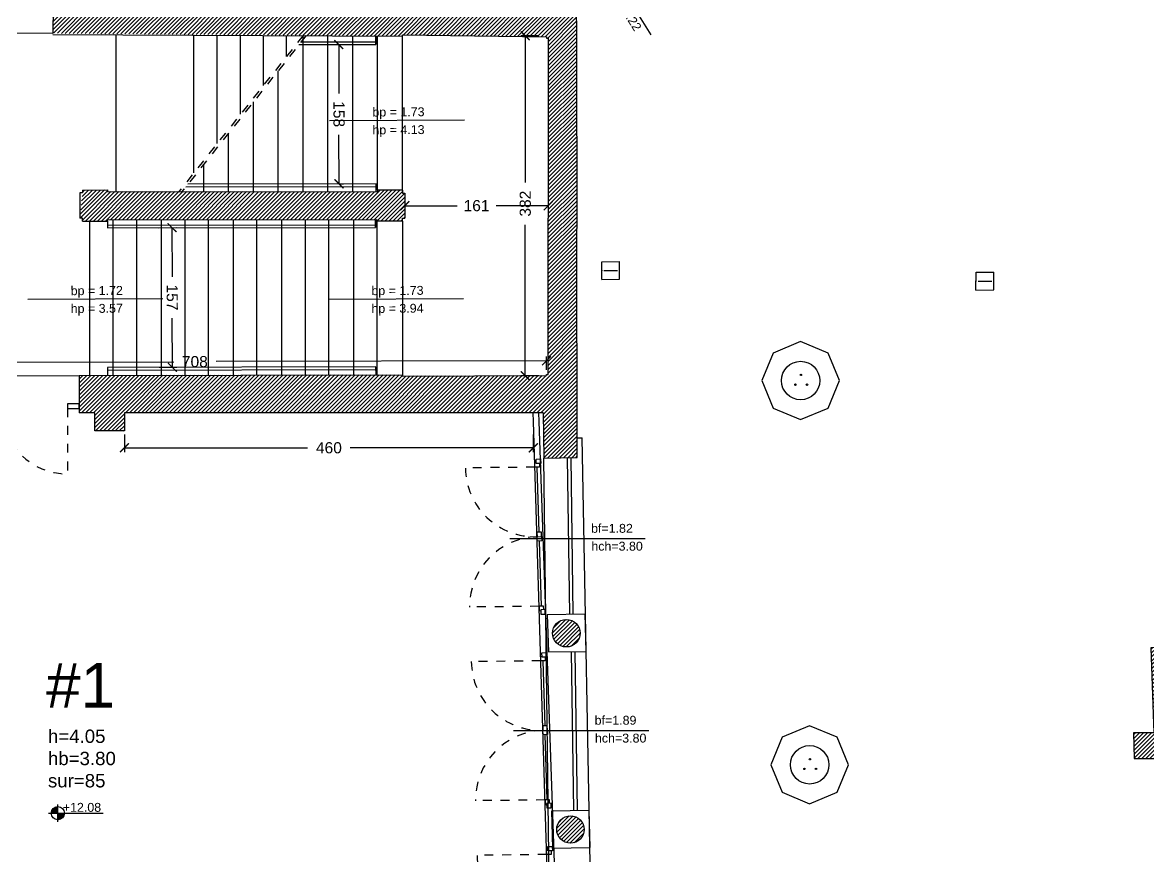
# Model space of a CAD drawing. Header units: millimetres. Extents: x -69 to 235, y 2 to 992.
# Drawn here: x 169.33 to 181.99, y 488.97 to 498.34 of the extents above; entities that cross this region are included whole.
import ezdxf
from ezdxf.enums import TextEntityAlignment as Align

# ---------------------------------------------------------------- set-up
doc = ezdxf.new("R2010")
doc.units = ezdxf.units.MM
doc.header["$LTSCALE"] = 0.01
doc.linetypes.add('HIDDEN2', pattern=[4.7625, 3.175, -1.5875])
for name, color, linetype in [('ob_A_linea_proiezione', 251, 'HIDDEN2'), ('ob_A_linea_v2', 251, 'Continuous'), ('ob_A_muro', 1, 'Continuous'), ('ob_A_muro_r', 252, 'Continuous'), ('ob_A_Str_metallica', 5, 'Continuous'), ('ob_Q 1_50', 250, 'Continuous'), ('ob_serramento_s', 3, 'Continuous'), ('ob_TXT 1_50', 250, 'Continuous')]:
    doc.layers.add(name, color=color, linetype=linetype)
doc.styles.add('m 1_50', font='arial.ttf', dxfattribs={"height": 0.125})
doc.styles.get("Standard").update_dxf_attribs({"font": 'arial.ttf'})
doc.styles.add('STYLE1', font='arial.ttf')
doc.styles.add('Testo L', font='arial.ttf', dxfattribs={"height": 2.5})
doc.dimstyles.new('m 1_50 cm', dxfattribs={"dimtxt": 0.1, "dimasz": 0.1, "dimexe": 0.05, "dimexo": 0.05, "dimgap": 0.1, "dimtad": 0, "dimdec": 1, "dimlfac": 100, "dimrnd": 1, "dimdsep": 46, "dimtxsty": 'm 1_50', "dimblk": 'ARCHTICK', "dimcen": 0.2, "dimadec": 0, "dimazin": 0, "dimtfac": 1, "dimtdec": 1, "dimtofl": 0, "dimtmove": 0, "dimatfit": 3, "dimldrblk": 'DOT', "dimfxl": 0.15, "dimfxlon": 1, "dimtolj": 1, "dimtzin": 0, "dimarcsym": 0})

# ---------------------------------------------------------------- blocks, each defined once
blk = doc.blocks.new('hhh-flat-4-flat-1-flat-1')
at = {"layer": 'ob_Q 1_50'}
for p, q in [((0.227, 5.708), (0.84, 5.708)), ((0.257, 5.715), (0.324, 5.781)), ((0.259, 5.708), (0.33, 5.779)), ((0.259, 5.725), (0.313, 5.779)), ((0.264, 5.739), (0.299, 5.775)), ((0.268, 5.708), (0.33, 5.77)), ((0.277, 5.708), (0.33, 5.761)), ((0.286, 5.708), (0.33, 5.752)), ((0.295, 5.708), (0.33, 5.744)), ((0.303, 5.708), (0.33, 5.735)), ((0.312, 5.708), (0.33, 5.726)), ((0.321, 5.708), (0.33, 5.717)), ((0.33, 5.61), (0.33, 5.806)), ((0.33, 5.638), (0.401, 5.708)), ((0.33, 5.646), (0.392, 5.708)), ((0.33, 5.655), (0.383, 5.708)), ((0.33, 5.664), (0.374, 5.708)), ((0.33, 5.673), (0.365, 5.708)), ((0.33, 5.682), (0.356, 5.708)), ((0.33, 5.691), (0.348, 5.708)), ((0.33, 5.699), (0.339, 5.708)), ((0.33, 5.708), (0.33, 5.708)), ((0.336, 5.635), (0.404, 5.702)), ((0.347, 5.636), (0.402, 5.692)), ((0.359, 5.64), (0.398, 5.679))]:
    blk.add_line(p, q, dxfattribs=at)
blk.add_circle((0.33, 5.708), 0.0735, dxfattribs=at)
blk = doc.blocks.new('_ARCHTICK')
at = {"color": 0, "linetype": 'ByBlock', "const_width": 0.15}
blk.add_lwpolyline([(-0.5, -0.5), (0.5, 0.5)], dxfattribs=at)
blk = doc.blocks.new('*D26')
at = {"layer": 'Defpoints', "color": 0, "transparency": 16777216}
for p in [(175.238, 498.19), (174.98, 494.369), (175.238, 494.369)]:
    blk.add_point(p, dxfattribs=at)
at = {"layer": 'ob_Q 1_50', "color": 0, "lineweight": -2, "transparency": 16777216}
for p, q in [((175.13, 498.19), (174.93, 498.19)), ((174.98, 498.19), (174.98, 496.54)), ((174.98, 494.369), (174.98, 496.065)), ((175.13, 494.369), (174.93, 494.369))]:
    blk.add_line(p, q, dxfattribs=at)
at = {"layer": 'ob_Q 1_50', "color": 0, "lineweight": -2, "transparency": 16777216, "xscale": 0.1, "yscale": 0.1, "zscale": 0.1}
for p, rotation in [((174.98, 498.19), 90), ((174.98, 494.369), 270)]:
    blk.add_blockref('_ARCHTICK', p, dxfattribs=dict(at, rotation=rotation))
at = {"layer": 'ob_Q 1_50', "color": 0, "transparency": 16777216, "insert": (174.98, 496.303), "char_height": 0.125, "attachment_point": 5, "rotation": 90, "style": 'm 1_50'}
blk.add_mtext('\\A1;382', dxfattribs=at)
blk = doc.blocks.new('_Dot')
at = {"color": 0, "linetype": 'ByBlock', "lineweight": -2}
blk.add_line((-0.5, 0), (-1, 0), dxfattribs=at)
at = {"color": 0, "linetype": 'ByBlock', "const_width": 0.5}
blk.add_lwpolyline([(-0.25, 0, 1), (0.25, 0, 1)], format="xyb", close=True, dxfattribs=at)
blk = doc.blocks.new('*D29')
at = {"layer": 'Defpoints', "color": 0, "transparency": 16777216}
for p in [(175.218, 494.537), (168.135, 494.366), (175.218, 494.384)]:
    blk.add_point(p, dxfattribs=at)
at = {"layer": 'ob_Q 1_50', "color": 0, "lineweight": -2, "transparency": 16777216}
for p, q in [((168.135, 494.416), (168.134, 494.569)), ((175.218, 494.537), (171.503, 494.528)), ((175.218, 494.434), (175.218, 494.587)), ((168.134, 494.519), (171.027, 494.527))]:
    blk.add_line(p, q, dxfattribs=at)
at = {"layer": 'ob_Q 1_50', "color": 0, "lineweight": -2, "transparency": 16777216, "xscale": 0.1, "yscale": 0.1, "zscale": 0.1}
for p, rotation in [((168.134, 494.519), 180.1456238851053), ((175.218, 494.537), 0.1456238851053021)]:
    blk.add_blockref('_ARCHTICK', p, dxfattribs=dict(at, rotation=rotation))
at = {"layer": 'ob_Q 1_50', "color": 0, "transparency": 16777216, "insert": (171.265, 494.527), "char_height": 0.125, "attachment_point": 5, "rotation": 0.1456, "style": 'm 1_50'}
blk.add_mtext('\\A1;708', dxfattribs=at)
blk = doc.blocks.new('ccc')
at = {"layer": 'ob_A_linea_proiezione'}
for points in [[(61.188, 5.738), (60.406, 5.738)], [(61.217, 4.174), (60.435, 4.174)], [(61.229, 3.56), (60.447, 3.56)], [(61.258, 1.997), (60.476, 1.997)], [(61.269, 1.383), (60.487, 1.383)], [(61.269, 1.383), (60.487, 1.383)]]:
    blk.add_lwpolyline(points, dxfattribs=at)
for centre, radius, start, end in [((61.187, 5.737), 0.781, 179.9655, 271.143), ((61.217, 4.174), 0.782, 91.0649, 180), ((61.228, 3.56), 0.781, 179.9655, 271.143), ((61.258, 1.997), 0.782, 91.0649, 180), ((61.268, 1.382), 0.781, 179.9655, 271.143)]:
    blk.add_arc(centre, radius, start, end, dxfattribs=at)
at = {"layer": 'ob_A_linea_v2'}
for p, q in [((61.284, 0.662), (61.179, 6.25)), ((61.368, 0.672), (61.242, 6.25))]:
    blk.add_line(p, q, dxfattribs=at)
at = {"layer": 'ob_serramento_s'}
for points in [[(61.251, 5.829), (61.253, 5.779), (61.203, 5.778), (61.201, 5.828)], [(61.253, 4.958), (61.252, 5.008), (61.202, 5.006), (61.203, 4.956)], [(61.253, 4.958), (61.254, 4.908), (61.204, 4.906), (61.203, 4.956)], [(61.285, 4.086), (61.284, 4.136), (61.234, 4.135), (61.235, 4.085)], [(61.292, 3.652), (61.293, 3.602), (61.243, 3.6), (61.242, 3.65)], [(61.293, 2.78), (61.292, 2.83), (61.242, 2.829), (61.243, 2.779)], [(61.293, 2.78), (61.294, 2.73), (61.244, 2.729), (61.243, 2.779)], [(61.326, 1.909), (61.325, 1.959), (61.274, 1.957), (61.276, 1.907)], [(61.332, 1.474), (61.334, 1.424), (61.284, 1.423), (61.282, 1.473)], [(61.347, 0.694), (61.349, 0.644), (61.299, 0.643), (61.297, 0.693)]]:
    blk.add_lwpolyline(points, close=True, dxfattribs=at)
for points in [[(61.238, 5.778), (61.238, 5.738), (61.188, 5.738), (61.187, 5.788), (61.202, 5.788)], [(61.227, 5.007), (61.213, 5.738)], [(61.228, 4.956), (61.228, 4.957)], [(61.242, 4.175), (61.229, 4.907)], [(61.269, 4.136), (61.267, 4.176), (61.217, 4.174), (61.218, 4.124), (61.234, 4.125)], [(61.278, 3.601), (61.279, 3.561), (61.229, 3.56), (61.228, 3.61), (61.243, 3.61)], [(61.267, 2.829), (61.254, 3.56)], [(61.268, 2.778), (61.268, 2.78)], [(61.283, 1.997), (61.269, 2.729)], [(61.309, 1.958), (61.308, 1.998), (61.258, 1.997), (61.259, 1.947), (61.275, 1.947)], [(61.319, 1.423), (61.319, 1.383), (61.269, 1.383), (61.268, 1.433), (61.283, 1.433)], [(61.297, 0.693), (61.294, 1.383)], [(61.334, 0.643), (61.334, 0.603), (61.284, 0.602), (61.283, 0.652), (61.298, 0.653)]]:
    blk.add_lwpolyline(points, dxfattribs=at)
blk = doc.blocks.new('*D192')
at = {"layer": 'Defpoints', "color": 0, "transparency": 16777216}
for p in [(170.473, 493.953), (175.07, 493.953), (175.07, 493.559)]:
    blk.add_point(p, dxfattribs=at)
at = {"layer": 'ob_Q 1_50', "color": 0, "lineweight": -2, "transparency": 16777216}
for p, q in [((170.473, 493.709), (170.473, 493.509)), ((175.07, 493.709), (175.07, 493.509)), ((170.473, 493.559), (172.531, 493.559)), ((175.07, 493.559), (173.012, 493.559))]:
    blk.add_line(p, q, dxfattribs=at)
at = {"layer": 'ob_Q 1_50', "color": 0, "lineweight": -2, "transparency": 16777216, "xscale": 0.1, "yscale": 0.1, "zscale": 0.1}
for p, rotation in [((170.473, 493.559), 180.0098489176402), ((175.07, 493.559), 0.009848917640147458)]:
    blk.add_blockref('_ARCHTICK', p, dxfattribs=dict(at, rotation=rotation))
at = {"layer": 'ob_Q 1_50', "color": 0, "transparency": 16777216, "insert": (172.772, 493.559), "char_height": 0.125, "attachment_point": 5, "rotation": 0.0098, "style": 'm 1_50'}
blk.add_mtext('\\A1;460', dxfattribs=at)
blk = doc.blocks.new('*D293')
at = {"layer": 'Defpoints', "color": 0, "transparency": 16777216}
for p in [(170.458, 496.032), (170.462, 494.463), (171.012, 494.464)]:
    blk.add_point(p, dxfattribs=at)
at = {"layer": 'ob_Q 1_50', "color": 0, "lineweight": -2, "transparency": 16777216}
for p, q in [((170.858, 496.033), (171.058, 496.034)), ((171.008, 496.034), (171.009, 495.482)), ((171.012, 494.464), (171.01, 495.016)), ((170.862, 494.464), (171.062, 494.464))]:
    blk.add_line(p, q, dxfattribs=at)
at = {"layer": 'ob_Q 1_50', "color": 0, "lineweight": -2, "transparency": 16777216, "xscale": 0.1, "yscale": 0.1, "zscale": 0.1}
for p, rotation in [((171.008, 496.034), 90.1441907763561), ((171.012, 494.464), 270.1441907763561)]:
    blk.add_blockref('_ARCHTICK', p, dxfattribs=dict(at, rotation=rotation))
at = {"layer": 'ob_Q 1_50', "color": 0, "transparency": 16777216, "insert": (171.01, 495.249), "char_height": 0.125, "attachment_point": 5, "rotation": 270.1442, "style": 'm 1_50'}
blk.add_mtext('\\A1;157', dxfattribs=at)
blk = doc.blocks.new('*D294')
at = {"layer": 'Defpoints', "color": 0, "transparency": 16777216}
for p in [(173.626, 496.281), (175.238, 496.281), (175.238, 496.28)]:
    blk.add_point(p, dxfattribs=at)
at = {"layer": 'ob_Q 1_50', "color": 0, "lineweight": -2, "transparency": 16777216}
for p, q in [((173.626, 496.28), (173.626, 496.23)), ((173.626, 496.28), (174.212, 496.28)), ((175.238, 496.28), (174.652, 496.28)), ((175.238, 496.28), (175.238, 496.23))]:
    blk.add_line(p, q, dxfattribs=at)
at = {"layer": 'ob_Q 1_50', "color": 0, "lineweight": -2, "transparency": 16777216, "xscale": 0.1, "yscale": 0.1, "zscale": 0.1, "rotation": 180}
blk.add_blockref('_ARCHTICK', (173.626, 496.28), dxfattribs=at)
at = {"layer": 'ob_Q 1_50', "color": 0, "lineweight": -2, "transparency": 16777216, "xscale": 0.1, "yscale": 0.1, "zscale": 0.1}
blk.add_blockref('_ARCHTICK', (175.238, 496.28), dxfattribs=at)
at = {"layer": 'ob_Q 1_50', "color": 0, "transparency": 16777216, "insert": (174.432, 496.28), "char_height": 0.125, "attachment_point": 5, "style": 'm 1_50'}
blk.add_mtext('\\A1;161', dxfattribs=at)
blk = doc.blocks.new('*D296')
at = {"layer": 'Defpoints', "color": 0, "transparency": 16777216}
for p in [(172.867, 498.091), (172.871, 496.526), (172.886, 496.526)]:
    blk.add_point(p, dxfattribs=at)
at = {"layer": 'ob_Q 1_50', "color": 0, "lineweight": -2, "transparency": 16777216}
for p, q in [((172.883, 498.091), (172.933, 498.091)), ((172.883, 498.091), (172.884, 497.542)), ((172.886, 496.526), (172.885, 497.076)), ((172.886, 496.526), (172.936, 496.526))]:
    blk.add_line(p, q, dxfattribs=at)
at = {"layer": 'ob_Q 1_50', "color": 0, "lineweight": -2, "transparency": 16777216, "xscale": 0.1, "yscale": 0.1, "zscale": 0.1}
for p, rotation in [((172.883, 498.091), 90.14196053807616), ((172.886, 496.526), 270.1419605380761)]:
    blk.add_blockref('_ARCHTICK', p, dxfattribs=dict(at, rotation=rotation))
at = {"layer": 'ob_Q 1_50', "color": 0, "transparency": 16777216, "insert": (172.885, 497.309), "char_height": 0.125, "width": 0.49205, "attachment_point": 5, "rotation": 270.142, "style": 'm 1_50'}
blk.add_mtext('\\A1;158', dxfattribs=at)

msp = doc.modelspace()

# ---------------------------------------------------------------- hatches: boundary and pattern name
at = {"layer": 'ob_A_muro_r'}
h = msp.add_hatch(dxfattribs=at)
h.set_pattern_fill('ANSI31', color=256, scale=0.01)
h.paths.add_polyline_path([(185.4749, 497.4966), (185.3386, 497.4995), (185.2644, 495.0807), (185.124, 495.085), (185.2007, 497.5879), (185.2262, 498.4176), (182.4134, 498.4762), (182.3776, 497.0157), (182.0659, 497.019), (182.0994, 498.7732), (182.4176, 498.7708), (182.4158, 498.5762), (185.2293, 498.5208), (185.2319, 498.6488), (185.3616, 498.6462), (185.3411, 497.6246), (185.4788, 497.6218)])
h.paths.add_polyline_path([(175.5582, 496.0257), (175.5539, 498.1035), (175.5526, 498.7575), (175.1249, 498.7575), (175.1198, 498.515), (174.2627, 498.5146), (172.9466, 498.514), (171.9358, 498.5136), (170.2793, 498.5129), (169.6707, 498.5126), (169.6682, 498.218), (173.5986, 498.186), (173.5986, 498.1873), (173.5986, 498.2005), (175.238, 498.178), (175.238, 496.4202), (175.238, 496.1412), (175.238, 494.3844), (175.2181, 494.3843), (175.2181, 494.3722), (173.5981, 494.3659), (173.5981, 494.3803), (169.9642, 494.3716), (169.9643, 494.0524), (169.9643, 493.9525), (170.1401, 493.9525), (170.1401, 493.8988), (170.1401, 493.7501), (170.4727, 493.7501), (170.4731, 493.9526), (175.1824, 493.9534), (175.1875, 493.4433), (175.5635, 493.4486)])
h.paths.add_polyline_path([(173.626, 496.4202), (173.5981, 496.4202), (173.5982, 496.4555), (173.3191, 496.4562), (173.3191, 496.4373), (170.2836, 496.4388), (170.2836, 496.4568), (170.0008, 496.4562), (170.0008, 496.4383), (170.0008, 496.4249), (169.9729, 496.1395), (170.0008, 496.1395), (170.0008, 496.1082), (170.2836, 496.1075), (170.2836, 496.122), (173.3122, 496.1234), (173.3122, 496.1069), (173.5981, 496.1075), (173.5981, 496.1412), (173.626, 496.1412)], flags=17)
h.paths.add_polyline_path([(182.4073, 491.3237), (182.0128, 491.3108), (182.0442, 490.3578), (181.8184, 490.3578), (181.825, 490.0676), (182.0679, 490.0676), (182.119, 488.6687), (182.125, 488.5167), (182.4699, 488.5243)])
h.paths.add_polyline_path([(185.7641, 487.3429), (185.1497, 487.2962), (185.1467, 489.7462), (184.6715, 489.7498), (184.6715, 487.2603), (182.4981, 487.0961), (182.4955, 487.4856), (182.1744, 487.4773), (182.1869, 487.0222), (180.458, 486.9929), (180.4267, 488.4093), (178.7086, 488.3661), (178.7126, 488.2662), (178.9207, 488.2711), (178.9236, 488.086), (179.2422, 488.0924), (179.2393, 488.2792), (180.3291, 488.2964), (180.358, 486.9907), (179.2683, 486.9693), (179.2653, 487.1036), (178.8065, 487.0944), (178.817, 486.6199), (182.0789, 486.6925), (182.2046, 483.2029), (182.21, 482.8497), (181.9718, 482.8302), (181.9912, 482.5549), (182.2799, 482.578), (182.2741, 482.6878), (183.1214, 482.762), (183.101, 483.041), (182.601, 483.0171), (182.4687, 486.5961), (185.8015, 486.848)])
h.paths.add_polyline_path([(190.6392, 489.3005), (190.2099, 489.2874), (190.2489, 487.6816), (186.7974, 487.4207), (186.8352, 486.9261), (190.2432, 487.1836), (190.3707, 483.555), (189.8753, 483.5209), (189.8899, 483.2998), (190.7235, 483.3877)])
h = msp.add_hatch(dxfattribs=at)
h.set_pattern_fill('ANSI31', color=256, scale=0.01)
h.paths.add_polyline_path([(175.6421, 489.2695, 1), (175.3327, 489.2695, 1)])
h.paths.add_polyline_path([(175.2864, 491.4758, 1), (175.5958, 491.4758, 1)])

# ---------------------------------------------------------------- linework, layer by layer
at = {"layer": 'ob_A_linea_proiezione'}
for points in [[(172.4817, 498.1926), (171.0854, 496.4384)], [(172.5167, 498.1924), (171.1204, 496.4382)], [(169.8334, 494.0053), (169.8334, 493.2653)]]:
    msp.add_lwpolyline(points, dxfattribs=at)
msp.add_arc((169.8334, 494.0053), 0.74, 180.24161, 270, dxfattribs=at)
at = {"layer": 'ob_A_linea_v2'}
for p, q in [((168.4671, 498.2278), (169.6682, 498.218)), ((170.3786, 496.4387), (170.3789, 498.2041)), ((171.2542, 496.6504), (171.2544, 498.1992)), ((171.517, 496.9806), (171.5172, 498.1975)), ((171.7775, 497.3078), (171.7776, 498.1959)), ((172.0356, 497.6321), (172.0357, 498.1942)), ((172.2937, 497.9563), (172.2937, 498.1926)), ((172.4815, 496.4377), (172.4817, 498.1926)), ((172.7607, 496.4375), (172.7609, 498.1909)), ((173.0399, 496.4374), (173.0401, 498.1893)), ((173.3191, 496.4562), (173.3194, 498.1888)), ((173.5981, 496.4555), (173.5986, 498.1873)), ((172.2022, 496.4378), (172.2025, 497.7976)), ((171.923, 496.438), (171.9232, 497.4467)), ((171.6438, 496.4381), (171.6439, 497.0959)), ((171.3646, 496.4382), (171.3647, 496.745)), ((170.0812, 496.108), (170.0815, 494.3716)), ((170.3443, 496.1221), (170.3446, 494.3723)), ((170.6074, 496.1222), (170.6077, 494.3729)), ((170.8873, 496.1258), (170.8876, 494.3736)), ((171.1526, 496.1259), (171.1529, 494.3743)), ((171.4157, 496.126), (171.416, 494.3749)), ((171.6956, 496.1261), (171.6959, 494.3756)), ((171.9587, 496.1262), (171.959, 494.3763)), ((172.2387, 496.1263), (172.2389, 494.377)), ((172.5039, 496.1264), (172.5042, 494.3776)), ((172.767, 496.1265), (172.7673, 494.3783)), ((173.047, 496.1266), (173.0472, 494.379)), ((173.3122, 496.1069), (173.3125, 494.3796)), ((173.5981, 496.1075), (173.5985, 494.3803)), ((175.8398, 495.6502), (176.0397, 495.6536)), ((175.8398, 495.4502), (175.8398, 495.6502)), ((175.8629, 495.5506), (176.0167, 495.5532)), ((176.0398, 495.4536), (176.0398, 495.6536)), ((175.8398, 495.4502), (176.0398, 495.4536)), ((180.0452, 495.3319), (180.0468, 495.5319)), ((180.0468, 495.5319), (180.2467, 495.5337)), ((180.0691, 495.4321), (180.2229, 495.4335)), ((180.2452, 495.3337), (180.2468, 495.5337)), ((180.0452, 495.3319), (180.2452, 495.3337)), ((178.0748, 494.7527), (177.7654, 494.6245)), ((178.3842, 494.6245), (178.0748, 494.7527)), ((177.7654, 494.6245), (177.6373, 494.3152)), ((178.5123, 494.3152), (178.3842, 494.6245)), ((168.2142, 494.367), (169.9642, 494.3716)), ((177.6373, 494.3152), (177.7654, 494.0058)), ((178.3842, 494.0058), (178.5123, 494.3152)), ((177.7654, 494.0058), (178.0748, 493.8776)), ((178.0748, 493.8776), (178.3842, 494.0058)), ((175.2513, 488.2782), (175.1875, 493.4433)), ((178.1761, 490.4345), (177.8667, 490.3063)), ((178.4855, 490.3063), (178.1761, 490.4345)), ((177.8667, 490.3063), (177.7386, 489.9969)), ((178.6136, 489.9969), (178.4855, 490.3063)), ((177.7386, 489.9969), (177.8667, 489.6875)), ((178.4855, 489.6875), (178.6136, 489.9969)), ((177.8667, 489.6875), (178.1761, 489.5594)), ((178.1761, 489.5594), (178.4855, 489.6875))]:
    msp.add_line(p, q, dxfattribs=at)
for points in [[(175.563, 493.6718), (175.6202, 493.6732)], [(175.7216, 488.2901), (175.6202, 493.6732)], [(175.2266, 491.6857), (175.6499, 491.6917)], [(175.2266, 491.6857), (175.2406, 491.2658)], [(175.6499, 491.6917), (175.6607, 491.2719)], [(175.2406, 491.2658), (175.6607, 491.2719)], [(175.2729, 489.4793), (175.693, 489.4854)], [(175.2729, 489.4793), (175.2869, 489.0595)], [(175.693, 489.4854), (175.707, 489.0655)], [(175.2869, 489.0595), (175.707, 489.0655)]]:
    msp.add_lwpolyline(points, dxfattribs=at)
for centre, radius in [((178.0748, 494.3152), 0.216), ((178.0158, 494.2689), 0.00798), ((178.0781, 494.3783), 0.00798), ((178.1468, 494.2689), 0.00798), ((178.1761, 489.9969), 0.216), ((178.1794, 490.06), 0.00798), ((178.1171, 489.9507), 0.00798), ((178.248, 489.9507), 0.00798)]:
    msp.add_circle(centre, radius, dxfattribs=at)
for p in [(175.8398, 495.5502), (180.046, 495.4319)]:
    msp.add_point(p, dxfattribs=at)
at = {"layer": 'ob_A_muro'}
for p, q in [((175.5526, 498.7575), (175.5539, 498.1035)), ((169.6706, 498.5126), (169.6682, 498.218)), ((169.6669, 498.2042), (173.5986, 498.186)), ((175.238, 498.1619), (175.238, 496.4202)), ((175.238, 498.1619), (175.238, 496.4202)), ((170.0008, 496.4562), (170.2836, 496.4568)), ((170.0008, 496.4562), (170.2836, 496.4568)), ((170.2836, 496.4568), (170.2836, 496.4388)), ((170.2836, 496.4568), (170.2836, 496.4388)), ((170.2836, 496.4388), (173.3191, 496.4373)), ((170.2836, 496.4388), (173.3191, 496.4373)), ((173.5982, 496.4555), (173.3191, 496.4562)), ((173.5982, 496.4555), (173.3191, 496.4562)), ((169.9729, 496.4249), (169.9729, 496.1395)), ((169.9729, 496.4249), (169.9729, 496.1395)), ((173.626, 496.4202), (173.626, 496.1412)), ((173.626, 496.4202), (173.626, 496.1412)), ((175.238, 496.4202), (175.238, 496.1412)), ((175.238, 496.4202), (175.238, 496.1412)), ((170.0008, 496.1082), (170.2836, 496.1075)), ((170.0008, 496.1082), (170.2836, 496.1075)), ((170.2836, 496.122), (173.3122, 496.1234)), ((170.2836, 496.1075), (170.2836, 496.122)), ((170.2836, 496.1075), (170.2836, 496.122)), ((173.5981, 496.1075), (173.3122, 496.1069)), ((173.5981, 496.1075), (173.3122, 496.1069)), ((173.5981, 496.1075), (173.5981, 496.1412)), ((173.5981, 496.1075), (173.5981, 496.1412)), ((169.9642, 494.3716), (173.5985, 494.3803)), ((169.9642, 494.3713), (173.5985, 494.3803)), ((169.9642, 494.3716), (169.9642, 494.3716)), ((169.9642, 494.3716), (169.9642, 494.3716)), ((169.9642, 494.3716), (169.9643, 493.9525)), ((170.1401, 493.9525), (169.9643, 493.9525)), ((170.1401, 493.9525), (169.9643, 493.9525)), ((170.1401, 493.8988), (170.1401, 493.9525)), ((170.1401, 493.8988), (170.1401, 493.9448)), ((170.1401, 493.7501), (170.1401, 493.8988)), ((170.4733, 493.9526), (170.4727, 493.7501)), ((175.1824, 493.9534), (170.4731, 493.9526)), ((170.4727, 493.7501), (170.1401, 493.7501))]:
    msp.add_line(p, q, dxfattribs=at)
for points in [[(173.5986, 498.1873), (173.5986, 498.186), (173.5986, 498.2005), (175.2181, 498.1782)], [(173.5986, 498.1873), (173.5986, 498.186), (173.5986, 498.2005), (175.2181, 498.1782)], [(175.2181, 498.1782), (175.2181, 498.1619), (175.238, 498.1619), (175.238, 498.1619)], [(175.2181, 498.1782), (175.2181, 498.1619), (175.238, 498.1619), (175.238, 498.1619)], [(175.5539, 498.1035), (175.5582, 496.0257)], [(175.5539, 498.1035), (175.5582, 496.0257)], [(170.0008, 496.4562), (170.0008, 496.4383), (170.0008, 496.4249), (169.9729, 496.4249)], [(170.0008, 496.4562), (170.0008, 496.4383), (170.0008, 496.4249), (169.9729, 496.4249)], [(173.3191, 496.4562), (173.3191, 496.4373)], [(173.3191, 496.4562), (173.3191, 496.4373)], [(173.5982, 496.4555), (173.5982, 496.4555), (173.5981, 496.4202), (173.626, 496.4202)], [(173.5982, 496.4555), (173.5982, 496.4555), (173.5981, 496.4202), (173.626, 496.4202)], [(175.238, 496.4202), (175.238, 496.1412)], [(175.238, 496.4202), (175.238, 496.1412)], [(170.0008, 496.1082), (170.0008, 496.1261), (170.0008, 496.1395), (169.9729, 496.1395)], [(170.0008, 496.1082), (170.0008, 496.1261), (170.0008, 496.1395), (169.9729, 496.1395)], [(173.3122, 496.1069), (173.3122, 496.1234)], [(173.3122, 496.1069), (173.3122, 496.1234)], [(173.5981, 496.1412), (173.5981, 496.1412), (173.5981, 496.1412), (173.626, 496.1412)], [(173.5981, 496.1412), (173.5981, 496.1412), (173.5981, 496.1412), (173.626, 496.1412)], [(175.2181, 494.3722), (175.2181, 494.3843), (175.238, 494.3844), (175.238, 496.1412)], [(175.2181, 494.3722), (175.2181, 494.3843), (175.238, 494.3844), (175.238, 496.1412)], [(175.1875, 493.4433), (175.5635, 493.4486), (175.5582, 496.0257)], [(173.5981, 494.3791), (173.5981, 494.3803), (173.5981, 494.3659), (175.2181, 494.3722)], [(173.5981, 494.3791), (173.5981, 494.3803), (173.5981, 494.3659), (175.2181, 494.3722)], [(175.1812, 493.9534), (175.1875, 493.4433)], [(182.4073, 491.3237), (182.0128, 491.3108), (182.0442, 490.3578), (181.8184, 490.3578), (181.825, 490.0676), (182.0679, 490.0676), (182.119, 488.6687), (182.125, 488.5167), (182.4699, 488.5243), (182.4073, 491.3237)]]:
    msp.add_lwpolyline(points, dxfattribs=at)
for centre in [(175.4411, 491.4758), (175.4411, 491.4758), (175.4874, 489.2695), (175.4874, 489.2695)]:
    msp.add_circle(centre, 0.1547, dxfattribs=at)
at = {"layer": 'ob_A_Str_metallica'}
for p, q in [((172.4596, 498.1206), (173.2985, 498.121)), ((171.1632, 496.4919), (173.3023, 496.4972)), ((170.2837, 496.062), (173.2974, 496.0634)), ((170.2844, 494.4321), (173.3013, 494.4396))]:
    msp.add_line(p, q, dxfattribs=at)
for points in [[(172.4357, 498.0906), (173.2985, 498.091), (173.2985, 498.181)], [(173.2982, 498.181), (173.2985, 498.091)], [(173.3025, 496.4373), (173.3022, 496.5272), (171.1871, 496.522)], [(170.2836, 496.1075), (170.2837, 496.032)], [(170.2837, 496.032), (173.2975, 496.0334), (173.2974, 496.1234)], [(173.2972, 496.1234), (173.2974, 496.0334)], [(173.3014, 494.3796), (173.3012, 494.4696), (170.2844, 494.4621), (170.2844, 494.3721)]]:
    msp.add_lwpolyline(points, dxfattribs=at)
at = {"layer": 'ob_Q 1_50'}
for p, q in [((175.8488, 499.0673), (176.3912, 498.2024)), ((172.7785, 497.238), (174.2961, 497.244)), ((169.3869, 495.2303), (170.9045, 495.2363)), ((172.7672, 495.2308), (174.2848, 495.2368))]:
    msp.add_line(p, q, dxfattribs=at)
for points in [[(174.8073, 492.5385), (176.3273, 492.5385)], [(174.8479, 490.3816), (176.3678, 490.3816)]]:
    msp.add_lwpolyline(points, dxfattribs=at)
at = {"layer": 'ob_serramento_s'}
for p, q in [((175.0731, 493.8536), (175.07, 493.9533)), ((175.1363, 493.8542), (175.1329, 493.9534))]:
    msp.add_line(p, q, dxfattribs=at)
msp.add_lwpolyline([(169.9643, 494.0024), (169.9643, 494.0524), (169.8334, 494.0524), (169.8334, 494.0024)], close=True, dxfattribs=at)
for points in [[(175.4792, 491.6896), (175.454, 493.447)], [(175.5192, 491.6899), (175.494, 493.4476)], [(175.5255, 489.4833), (175.4999, 491.2701)], [(175.5655, 489.4835), (175.5399, 491.2701)]]:
    msp.add_lwpolyline(points, dxfattribs=at)

# ---------------------------------------------------------------- block references
at = {"layer": 'ob_Q 1_50'}
msp.add_blockref('hhh-flat-4-flat-1-flat-1', (169.3944, 483.7448), dxfattribs=at)
msp.add_blockref('hhh-flat-4-flat-1-flat-1', (169.3944, 483.7448), dxfattribs=at)
at = {"layer": 'ob_serramento_s', "rotation": 0.6701767144511827}
msp.add_blockref('ccc', (113.9716, 486.8887), dxfattribs=at)

# ---------------------------------------------------------------- texts
at = {"layer": 'ob_Q 1_50', "style": 'STYLE1'}
for s, rotation, p in [('hf=1.22', 302.28374, (175.9995, 498.6559)), ('bp = 1.73', 0.37903, (173.2606, 497.3323)), ('hp = 4.13', 0.37903, (173.2608, 497.1318)), ('bp = 1.72', 0.37903, (169.869, 495.3246)), ('bp = 1.73', 0.37903, (173.2493, 495.3251)), ('hp = 3.57', 0.37903, (169.8692, 495.1241)), ('hp = 3.94', 0.37903, (173.2495, 495.1246))]:
    msp.add_text(s, height=0.1, rotation=rotation, dxfattribs=at).set_placement(p, align=Align.MIDDLE_LEFT)
for s, p in [('bf=1.82', (175.7188, 492.6542)), ('hch=3.80', (175.722, 492.4537)), ('bf=1.89', (175.7593, 490.4973)), ('hch=3.80', (175.7625, 490.2968))]:
    msp.add_text(s, height=0.1, dxfattribs=at).set_placement(p, align=Align.MIDDLE_LEFT)
at = {"layer": 'ob_Q 1_50', "insert": (169.4636, 490.3929), "char_height": 0.15, "attachment_point": 1, "style": 'Testo L'}
msp.add_mtext_dynamic_manual_height_columns('\\pi-0.45,l0.6,t0.6;h=4.05\\Phb=3.80\\Psur=85', width=2.989583, gutter_width=12.5, heights=[0], dxfattribs=at)
at = {"layer": 'ob_Q 1_50', "style": 'STYLE1'}
msp.add_attdef('+12.08', text='000', height=0.1, dxfattribs=at).set_placement((169.996, 489.4685), align=Align.CENTER)
at = {"layer": 'ob_TXT 1_50'}
note = msp.add_mtext_dynamic_manual_height_columns('#1{\\C0;\\c16777215;\\P}', width=0.933327, gutter_width=12.5, heights=[0.6138, 0], dxfattribs=dict(at, insert=(169.5922, 491.1405), char_height=0.5, attachment_point=1))

# ---------------------------------------------------------------- dimensions: what is measured, and where the dimension line sits
at = {"layer": 'ob_Q 1_50'}
for base, p1, p2, angle, picture, middle in [((174.97992, 494.36932), (175.23801, 498.1898), (175.23801, 494.36932), 270, '*D26', (174.97992, 496.30265)), ((171.0118, 494.464), (170.4576, 496.0321), (170.4615, 494.4626), 270.14419, '*D293', (171.0099, 495.2495)), ((175.2177, 494.5373), (168.1348, 494.3663), (175.2181, 494.3843), 0.14562, '*D29', (171.2649, 494.5272))]:
    dim = msp.add_linear_dim(base=base, p1=p1, p2=p2, angle=angle, dimstyle='m 1_50 cm', dxfattribs=at)
    dim.commit()
    dim.dimension.update_dxf_attribs({"geometry": picture, "text_midpoint": middle, "dimtype": 161})
dim = msp.add_aligned_dim(p1=(172.8671, 498.0908), p2=(172.871, 496.5262), distance=0.0155, text='158', dimstyle='m 1_50 cm', dxfattribs=at)
dim.commit()
dim.dimension.update_dxf_attribs({"geometry": '*D296', "text_midpoint": (172.8845, 497.3085)})
for p1, p2, distance, picture, middle in [((173.626, 496.2807), (175.238, 496.2807), -0.0011, '*D294', (174.432, 496.2796)), ((170.4733, 493.9526), (175.07, 493.9533), -0.394, '*D192', (172.7717, 493.559))]:
    dim = msp.add_aligned_dim(p1=p1, p2=p2, distance=distance, dimstyle='m 1_50 cm', dxfattribs=at)
    dim.commit()
    dim.dimension.update_dxf_attribs({"geometry": picture, "text_midpoint": middle})

doc.saveas('drawing.dxf')
